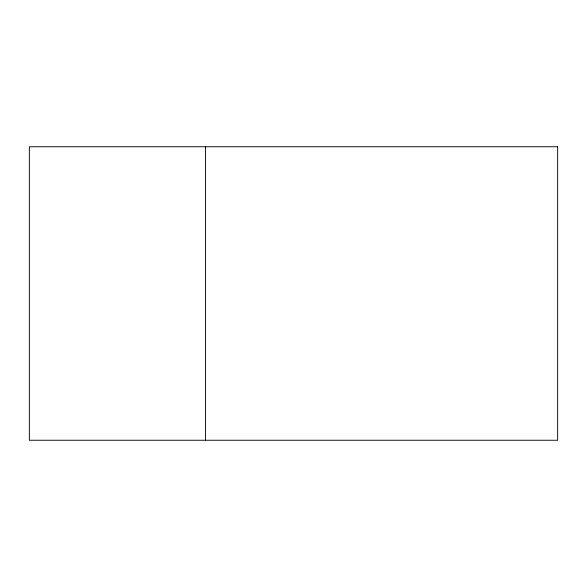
<?xml version="1.0" encoding="UTF-8"?>
<svg xmlns="http://www.w3.org/2000/svg" width="587" height="587" viewBox="0 0 587 587"><rect width="100%" height="100%" fill="white"/><g stroke="black" fill="none" stroke-linecap="round" stroke-linejoin="round"><path stroke-width="0.88" d="M205.45 440.25L205.45 146.75M557.65 146.75L29.35 146.75L29.35 440.25L557.65 440.25L557.65 146.75"/></g></svg>
